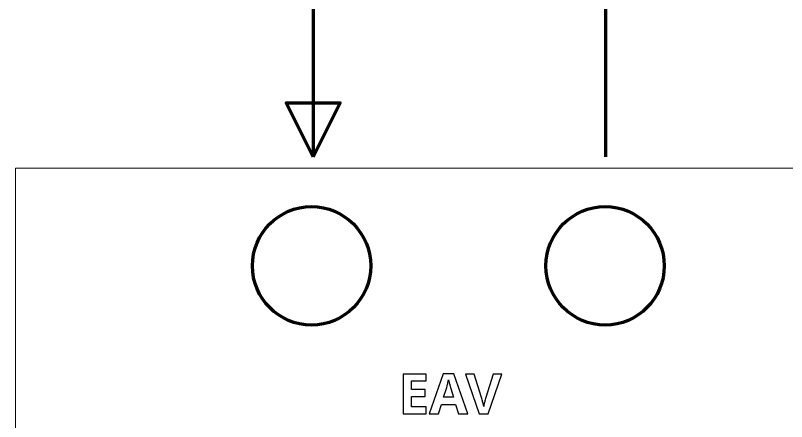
# Model space of a CAD drawing. Header units: inches. Extents: x -6.7 to 20.3, y -5.6 to 12.6.
# Drawn here: x -6.248 to -3.169, y -2.795 to -1.174 of the extents above; entities that cross this region are included whole.
import ezdxf

# ---------------------------------------------------------------- set-up
doc = ezdxf.new("R2010")
doc.units = ezdxf.units.IN
doc.header["$MEASUREMENT"] = 0
doc.layers.add('Layer 1', color=7, linetype='Continuous')

msp = doc.modelspace()

# ---------------------------------------------------------------- linework, layer by layer
at = {"layer": 'Layer 1', "color": 252, "lineweight": 18}
msp.add_lwpolyline([(-6.2482, -5.5607), (6.3502, -5.5607), (6.3502, -1.7839), (-6.2482, -1.7839), (-6.2482, -5.5607)], close=True, dxfattribs=at)
at = {"layer": 'Layer 1', "color": 240, "lineweight": 140}
msp.add_ellipse((-5.0659, -2.1731), major_axis=(0, 0.2362), ratio=1, dxfattribs=at)
at = {"layer": 'Layer 1', "color": 250, "lineweight": 140}
msp.add_ellipse((-3.8936, -2.1731), major_axis=(0, 0.2362), ratio=1, dxfattribs=at)
at = {"layer": 'Layer 1', "color": 252, "lineweight": 70}
for points in [[(-5.0594, -0.3953), (-5.0594, -0.3953), (-5.0594, -1.7389), (-5.0594, -1.7389)], [(-3.8914, -1.7389), (-3.8914, -1.7389), (-3.8914, -0.3953), (-3.8914, -0.3953)]]:
    msp.add_open_spline(points, degree=3, dxfattribs=at)
msp.add_open_spline([(-5.0594, -1.7389), (-5.0594, -1.7389), (-4.9514, -1.523), (-4.9514, -1.523), (-4.9514, -1.523), (-5.1674, -1.523), (-5.1674, -1.523), (-5.1674, -1.523), (-5.0594, -1.7389), (-5.0594, -1.7389)], degree=3, knots=[0, 0, 0, 0, 0.333333, 0.333333, 0.333333, 0.666667, 0.666667, 0.666667, 1, 1, 1, 1], dxfattribs=at)
at = {"layer": 'Layer 1', "color": 250}
for points, knots in [([(-4.6087, -2.7635), (-4.6087, -2.7635), (-4.7, -2.7635), (-4.7, -2.7635), (-4.7, -2.7635), (-4.7, -2.6048), (-4.7, -2.6048), (-4.7, -2.6048), (-4.6087, -2.6048), (-4.6087, -2.6048), (-4.6087, -2.6048), (-4.6087, -2.6324), (-4.6087, -2.6324), (-4.6087, -2.6324), (-4.6665, -2.6324), (-4.6665, -2.6324), (-4.6665, -2.6324), (-4.6665, -2.6672), (-4.6665, -2.6672), (-4.6665, -2.6672), (-4.6127, -2.6672), (-4.6127, -2.6672), (-4.6127, -2.6672), (-4.6127, -2.6948), (-4.6127, -2.6948), (-4.6127, -2.6948), (-4.6665, -2.6948), (-4.6665, -2.6948), (-4.6665, -2.6948), (-4.6665, -2.7357), (-4.6665, -2.7357), (-4.6665, -2.7357), (-4.6087, -2.7357), (-4.6087, -2.7357), (-4.6087, -2.7357), (-4.6087, -2.7635), (-4.6087, -2.7635)], [0, 0, 0, 0, 0.083333, 0.083333, 0.083333, 0.166667, 0.166667, 0.166667, 0.25, 0.25, 0.25, 0.333333, 0.333333, 0.333333, 0.416667, 0.416667, 0.416667, 0.5, 0.5, 0.5, 0.583333, 0.583333, 0.583333, 0.666667, 0.666667, 0.666667, 0.75, 0.75, 0.75, 0.833333, 0.833333, 0.833333, 0.916667, 0.916667, 0.916667, 1, 1, 1, 1]), ([(-4.4785, -2.7635), (-4.4785, -2.7635), (-4.4907, -2.7261), (-4.4907, -2.7261), (-4.4907, -2.7261), (-4.5467, -2.7261), (-4.5467, -2.7261), (-4.5467, -2.7261), (-4.5589, -2.7635), (-4.5589, -2.7635), (-4.5589, -2.7635), (-4.5956, -2.7635), (-4.5956, -2.7635), (-4.5956, -2.7635), (-4.5398, -2.6041), (-4.5398, -2.6041), (-4.5398, -2.6041), (-4.498, -2.6041), (-4.498, -2.6041), (-4.498, -2.6041), (-4.4418, -2.7635), (-4.4418, -2.7635), (-4.4418, -2.7635), (-4.4785, -2.7635), (-4.4785, -2.7635)], [0, 0, 0, 0, 0.125, 0.125, 0.125, 0.25, 0.25, 0.25, 0.375, 0.375, 0.375, 0.5, 0.5, 0.5, 0.625, 0.625, 0.625, 0.75, 0.75, 0.75, 0.875, 0.875, 0.875, 1, 1, 1, 1]), ([(-4.3062, -2.6048), (-4.3062, -2.6048), (-4.3602, -2.7635), (-4.3602, -2.7635), (-4.3602, -2.7635), (-4.3969, -2.7635), (-4.3969, -2.7635), (-4.3969, -2.7635), (-4.4507, -2.6048), (-4.4507, -2.6048), (-4.4507, -2.6048), (-4.4167, -2.6048), (-4.4167, -2.6048), (-4.4167, -2.6048), (-4.3869, -2.6992), (-4.3869, -2.6992), (-4.3863, -2.7009), (-4.3855, -2.7039), (-4.3843, -2.7082), (-4.3832, -2.7126), (-4.3821, -2.7172), (-4.3809, -2.722), (-4.3797, -2.7268), (-4.3789, -2.7309), (-4.3785, -2.7341), (-4.378, -2.7309), (-4.3772, -2.7268), (-4.3761, -2.722), (-4.375, -2.7172), (-4.3739, -2.7126), (-4.3727, -2.7082), (-4.3715, -2.7039), (-4.3707, -2.7009), (-4.3702, -2.6992), (-4.3702, -2.6992), (-4.3402, -2.6048), (-4.3402, -2.6048), (-4.3402, -2.6048), (-4.3062, -2.6048), (-4.3062, -2.6048)], [0, 0, 0, 0, 0.076923, 0.076923, 0.076923, 0.153846, 0.153846, 0.153846, 0.230769, 0.230769, 0.230769, 0.307692, 0.307692, 0.307692, 0.384615, 0.384615, 0.384615, 0.461538, 0.461538, 0.461538, 0.538462, 0.538462, 0.538462, 0.615385, 0.615385, 0.615385, 0.692308, 0.692308, 0.692308, 0.769231, 0.769231, 0.769231, 0.846154, 0.846154, 0.846154, 0.923077, 0.923077, 0.923077, 1, 1, 1, 1]), ([(-4.5096, -2.6632), (-4.5102, -2.661), (-4.5111, -2.6577), (-4.5123, -2.6532), (-4.5136, -2.6488), (-4.5148, -2.6442), (-4.516, -2.6396), (-4.5172, -2.6349), (-4.5182, -2.6311), (-4.5189, -2.6281), (-4.5195, -2.6315), (-4.5203, -2.6354), (-4.5215, -2.6398), (-4.5226, -2.6442), (-4.5236, -2.6485), (-4.5247, -2.6527), (-4.5257, -2.6569), (-4.5266, -2.6604), (-4.5273, -2.6632), (-4.5273, -2.6632), (-4.5387, -2.6977), (-4.5387, -2.6977), (-4.5387, -2.6977), (-4.4985, -2.6977), (-4.4985, -2.6977), (-4.4985, -2.6977), (-4.5096, -2.6632), (-4.5096, -2.6632)], [0, 0, 0, 0, 0.111111, 0.111111, 0.111111, 0.222222, 0.222222, 0.222222, 0.333333, 0.333333, 0.333333, 0.444444, 0.444444, 0.444444, 0.555556, 0.555556, 0.555556, 0.666667, 0.666667, 0.666667, 0.777778, 0.777778, 0.777778, 0.888889, 0.888889, 0.888889, 1, 1, 1, 1])]:
    msp.add_open_spline(points, degree=3, knots=knots, dxfattribs=at)

doc.saveas('drawing.dxf')
